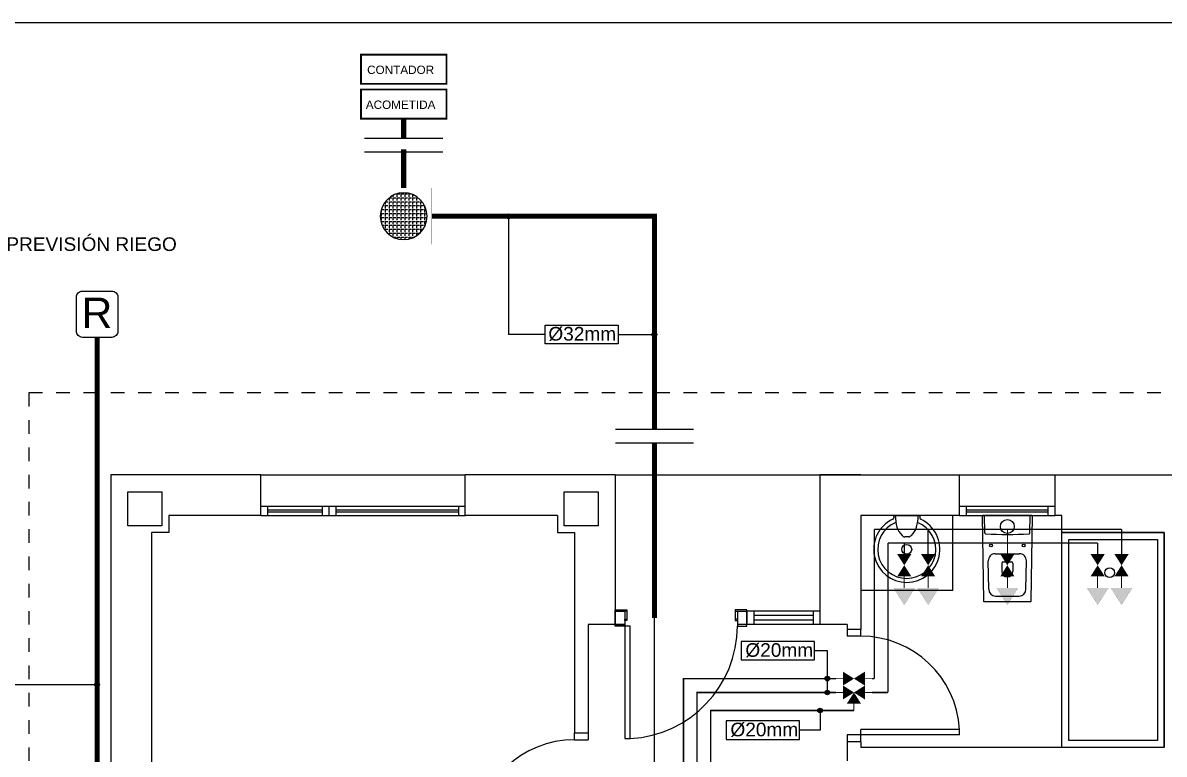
# Model space of a CAD drawing. Header units: millimetres. Extents: x 441156 to 441876, y 4514765 to 4515211.
# Drawn here: x 441402.94 to 441411.31, y 4515181.22 to 4515186.58 of the extents above; entities that cross this region are included whole.
import ezdxf
from ezdxf.enums import TextEntityAlignment as Align

# ---------------------------------------------------------------- set-up
doc = ezdxf.new("R2010")
doc.units = ezdxf.units.MM
for name, pattern in [('CONTINUA', [0]), ('DASHED', [0.75, 0.5, -0.25]), ('RAYITAS', [0.375, 0.25, -0.125])]:
    doc.linetypes.add(name, pattern=pattern)
doc.layers.add('01_cartela', color=6, linetype='Continuous', plot=False)
for name, color, linetype in [('01_mono BAJA', 2, 'Continuous'), ('01_proyección', 4, 'RAYITAS'), ('01_símbolos', 120, 'Continuous'), ('01_textos', 7, 'Continuous'), ('INGIN CLIMATIZACION TEXTO', 7, 'Continuous'), ('INGIN FONTANERIA ACS', 10, 'Continuous'), ('INGIN FONTANERIA AGUA FRIA', 150, 'Continuous'), ('INGIN FONTANERIA MAQUINAS', 7, 'Continuous'), ('INGIN SANEAMIENTO TEXTO', 7, 'Continuous')]:
    doc.layers.add(name, color=color, linetype=linetype)
doc.styles.add('Estilo1', font='swissel.ttf')
doc.styles.add('NIEVES2', font='sanss___.ttf')

# ---------------------------------------------------------------- blocks, each defined once
blk = doc.blocks.new('A$C6A825EFA')
at = {"layer": '01_mono BAJA', "color": 254}
for p, q in [((1.1, 12.5, 0), (0, 12.5, 0)), ((0, 12.5, 0), (0, 7.855, 0)), ((1.1, 12.2, 0), (1.1, 12.5, 0)), ((1.1, 12.5, 0), (2.6, 12.5, 0)), ((3.7, 12.5, 0), (2.6, 12.5, 0)), ((2.6, 12.2, 0), (2.6, 12.5, 0)), ((3.7, 12.5, 0), (3.7, 11.4, 0)), ((3.7001, 12.5, 0), (5.2, 12.5, 0)), ((5.5, 12.5, 0), (5.2, 12.5, 0)), ((5.2, 12.5, 0), (5.2, 11.4, 0)), ((5.2, 12.5, 0), (6.225, 12.5, 0)), ((6.225, 12.2, 0), (6.225, 12.5, 0)), ((6.225, 12.5, 0), (6.925, 12.5, 0)), ((6.925, 12.5, 0), (8.775, 12.5, 0)), ((6.925, 12.2, 0), (6.925, 12.5, 0)), ((1.1, 12.27, 0), (2.6, 12.27, 0)), ((1.15, 12.27, 0), (1.15, 12.2, 0)), ((1.15, 12.242, 0), (1.55, 12.242, 0)), ((1.15, 12.228, 0), (1.55, 12.228, 0)), ((1.55, 12.27, 0), (1.55, 12.2, 0)), ((1.6, 12.27, 0), (1.6, 12.2, 0)), ((1.65, 12.27, 0), (1.65, 12.2, 0)), ((1.65, 12.242, 0), (2.55, 12.242, 0)), ((1.65, 12.228, 0), (2.55, 12.228, 0)), ((2.55, 12.27, 0), (2.55, 12.2, 0)), ((6.225, 12.27, 0), (6.925, 12.27, 0)), ((6.275, 12.2, 0), (6.275, 12.27, 0)), ((6.275, 12.242, 0), (6.875, 12.242, 0)), ((6.275, 12.228, 0), (6.875, 12.228, 0)), ((6.875, 12.2, 0), (6.875, 12.27, 0)), ((1.1, 12.2, 0), (0.425, 12.2, 0)), ((0.425, 12.2), (0.425, 12.075)), ((1.1, 12.2, 0), (2.6, 12.2, 0)), ((3.275, 12.2, 0), (2.6, 12.2, 0)), ((3.275, 12.2), (3.275, 12.075)), ((5.5, 12.2, 0), (5.5, 11.3657, 0)), ((6.225, 12.2, 0), (5.5, 12.2, 0)), ((5.7408, 12.1976, 0), (5.7416, 12.1832, 0)), ((5.7435, 12.2, 0), (5.9315, 12.2, 0)), ((5.9342, 12.1976, 0), (5.9334, 12.1832, 0)), ((6.175, 11.65, 0), (6.175, 12.2, 0)), ((6.225, 12.2, 0), (6.925, 12.2, 0)), ((6.409, 12.0731, 0), (6.4069, 12.2001, 0)), ((6.741, 12.0731, 0), (6.7431, 12.2001, 0)), ((6.975, 12.2, 0), (6.925, 12.2, 0)), ((6.975, 12.075, 0), (6.975, 12.2, 0)), ((0.3, 12.075, 0), (0.3, 9.705, 0)), ((0.425, 12.075), (0.3, 12.075)), ((3.275, 12.075), (3.4, 12.075)), ((3.4, 12.075, 0), (3.4, 10.6055, 0)), ((7.725, 12.075, 0), (6.975, 12.075, 0)), ((7.725, 10.5, 0), (7.725, 12.075, 0)), ((5.8526, 12.0433, 0), (5.8224, 12.0431, 0)), ((6.4854, 11.92, 0), (6.6646, 11.92, 0)), ((6.4386, 11.6592, 0), (6.4354, 11.8692, 0)), ((6.535, 11.85, 0), (6.535, 11.79, 0)), ((6.545, 11.86, 0), (6.605, 11.86, 0)), ((6.615, 11.85, 0), (6.615, 11.79, 0)), ((6.7114, 11.6592, 0), (6.7146, 11.8692, 0)), ((6.175, 11.65, 0), (5.5, 11.65, 0)), ((6.4886, 11.61, 0), (6.6614, 11.61, 0)), ((3.785, 11.5, 0), (3.785, 11.44, 0)), ((4.58, 11.5, 0), (4.58, 11.44, 0)), ((4.665, 11.5, 0), (4.665, 11.4, 0)), ((5.2, 11.5, 0), (4.665, 11.5, 0)), ((4.715, 11.5, 0), (4.715, 11.4, 0)), ((5.15, 11.4672, 0), (4.715, 11.4672, 0)), ((5.15, 11.5, 0), (5.15, 11.4, 0)), ((3.7, 11.4, 0), (3.5, 11.4, 0)), ((3.5, 11.4, 0), (3.5, 10.6055, 0)), ((3.71, 11.4, 0), (3.77, 11.4, 0)), ((3.77, 11.43, 0), (3.77, 11.4, 0)), ((4.595, 11.43, 0), (4.595, 11.4, 0)), ((5.2, 11.4, 0), (4.665, 11.4, 0)), ((5.15, 11.4329, 0), (4.715, 11.4329, 0)), ((5.4, 11.4, 0), (5.2, 11.4, 0)), ((5.4, 11.4, 0), (5.4, 11.3657, 0)), ((5.5, 11.3657, 0), (5.4, 11.3657, 0)), ((5.4, 11.3657, 0), (5.4, 11.3157, 0)), ((5.5, 11.3157, 0), (5.4, 11.3157, 0)), ((5.5, 11.3157, 0), (5.5, 11.3657, 0)), ((5.5, 10.5407, 0), (5.5, 10.6321, 0)), ((6.2238, 10.6321, 0), (5.5, 10.6321, 0)), ((6.2238, 10.5907, 0), (6.2238, 10.6321, 0)), ((3.4, 10.6055, 0), (3.5, 10.6055, 0)), ((3.4, 10.5555, 0), (3.4, 10.6055, 0)), ((3.4, 10.5555, 0), (3.5, 10.5555, 0)), ((3.5, 10.6055, 0), (3.5, 10.5555, 0)), ((6.2238, 10.5907, 0), (5.4, 10.5907, 0)), ((5.4, 10.5907, 0), (5.4, 10.5407, 0)), ((5.4, 10.5407, 0), (5.4, 10.4, 0)), ((5.5, 10.5407, 0), (5.4, 10.5407, 0)), ((5.5, 10.5407, 0), (5.5, 10.5, 0)), ((7.725, 10.5, 0), (5.5, 10.5, 0))]:
    blk.add_line(p, q, dxfattribs=at)
for points in [[(0.375, 12.125), (0.125, 12.125), (0.125, 12.375), (0.375, 12.375), (0.375, 12.125)], [(3.575, 12.125), (3.325, 12.125), (3.325, 12.375), (3.575, 12.375), (3.575, 12.125)]]:
    blk.add_lwpolyline(points, close=True, dxfattribs=at)
at = {"layer": '01_mono BAJA', "color": 254, "elevation": 0, "flags": 128}
blk.add_lwpolyline([(6.394, 12.2, 0.414214), (6.39, 12.196), (6.39, 12.195), (6.4, 11.5743, 0.436396), (6.404, 11.57), (6.746, 11.57, 0.436396), (6.75, 11.5743), (6.76, 12.195), (6.76, 12.196, 0.414214), (6.756, 12.2)], format="xyb", close=True, dxfattribs=at)
at = {"layer": '01_mono BAJA', "color": 254, "elevation": 0}
for points in [[(6.975, 12.075), (7.725, 12.075), (7.725, 10.5), (6.975, 10.5)], [(7.025, 12.025), (7.675, 12.025), (7.675, 10.55), (7.025, 10.55)], [(3.785, 11.51), (3.785, 11.5), (3.7, 11.5), (3.7, 11.51)], [(3.77, 11.4), (3.7, 11.4), (3.7, 11.5), (3.77, 11.5)], [(4.58, 11.51), (4.58, 11.5), (4.665, 11.5), (4.665, 11.51)], [(3.77, 11.4), (3.77, 11.39), (3.7, 11.39), (3.7, 11.4)], [(3.785, 11.44), (3.785, 11.43), (3.77, 11.43), (3.77, 11.44)], [(3.77, 11.39), (3.77, 10.565), (3.8098, 10.565), (3.8098, 11.39)], [(4.58, 11.44), (4.58, 11.43), (4.595, 11.43), (4.595, 11.44)], [(4.595, 11.4), (4.595, 11.39), (4.665, 11.39), (4.665, 11.4)]]:
    blk.add_lwpolyline(points, close=True, dxfattribs=at)
for points in [[(4.595, 11.5), (4.595, 11.4)], [(4.665, 11.4), (4.665, 11.5)]]:
    blk.add_lwpolyline(points, dxfattribs=at)
at = {"layer": '01_mono BAJA', "color": 254}
for centre, radius in [((6.575, 12.12, 0), 0.051), ((5.8375, 11.9525, 0), 0.036), ((6.455, 11.98, 0), 0.01), ((6.6948, 11.98, 0), 0.01), ((7.325, 11.7814, 0), 0.035)]:
    blk.add_circle(centre, radius, dxfattribs=at)
for centre, radius, start, end in [((5.8375, 11.9525, 0), 0.243, 114.87491, 65.12509), ((5.8375, 11.9525, 0), 0.2133, 112.06562, 68.05639), ((5.7288, 12.184, 0), 0.0128, 300.52909, 356.21401), ((5.7435, 12.1973, 0), 0.0027, 90, 173.31595), ((6.0329, 12.197, 0), 0.2795, 179.38301, 196.81645), ((5.6417, 12.197, 0), 0.2795, 343.18355, 0.61699), ((5.9315, 12.1973, 0), 0.0027, 6.68405, 90), ((5.9462, 12.184, 0), 0.0128, 183.78599, 239.47091), ((5.9027, 12.1577, 0), 0.1435, 196.81645, 225.69557), ((5.8373, 12.0906, 0), 0.0498, 225.69557, 252.59035), ((5.8373, 12.0906, 0), 0.0498, 287.95324, 314.30443), ((5.7718, 12.1577, 0), 0.1435, 314.30443, 343.18355), ((6.416, 12.0733, 0), 0.007, 180.92405, 266.93593), ((6.575, 15.0442, 0), 2.9822, 266.93593, 273.06407), ((6.734, 12.0733, 0), 0.007, 273.06407, 359.07595), ((6.4854, 11.87, 0), 0.05, 90, 180.92405), ((6.6646, 11.87, 0), 0.05, 359.07595, 90), ((6.545, 11.85, 0), 0.01, 90, 180), ((6.605, 11.85, 0), 0.01, 0, 90), ((6.575, 11.79, 0), 0.04, 180, 0), ((6.4886, 11.66, 0), 0.05, 180.92405, 270), ((6.6614, 11.66, 0), 0.05, 270, 359.07595), ((3.7682, 11.3907, 0), 0.8268, 272.88562, 359.95054), ((5.5, 10.5907, 0), 0.725, 3.27583, 90), ((3.4, 9.8305, 0), 0.725, 90, 176.72417)]:
    blk.add_arc(centre, radius, start, end, dxfattribs=at)
at = {"layer": '01_proyección', "color": 120, "ltscale": 0.25, "elevation": 0}
blk.add_lwpolyline([(15.7, 7.405), (16.3, 7.405), (16.3, 13.1), (-0.6, 13.1), (-0.6, 7.405), (0, 7.405)], dxfattribs=at)
blk = doc.blocks.new('LLAVE DE CORTE')
at = {"layer": 'INGIN FONTANERIA AGUA FRIA'}
h = blk.add_hatch(color=256, dxfattribs=at)
h.dxf.hatch_style = 1
h.paths.add_polyline_path([(52.208, 49.627), (52.208, 49.94), (52.455, 49.784)])
h = blk.add_hatch(color=256, dxfattribs=at)
h.dxf.hatch_style = 1
h.paths.add_polyline_path([(52.703, 49.627), (52.703, 49.94), (52.455, 49.784)])
at = {"layer": 'INGIN FONTANERIA AGUA FRIA', "ltscale": 0.01}
for points, const_width in [([(52.208, 49.627), (52.208, 49.94), (52.455, 49.784), (52.208, 49.627)], 0.0015), ([(52.703, 49.627), (52.703, 49.94), (52.455, 49.784), (52.703, 49.627)], 0.0015), ([(52.208, 49.784), (52.05, 49.784)], 0.02), ([(52.703, 49.784), (52.861, 49.784)], 0.02)]:
    blk.add_lwpolyline(points, dxfattribs=dict(at, const_width=const_width))
blk = doc.blocks.new('3 VIAS')
at = {"layer": 'INGIN FONTANERIA ACS'}
h = blk.add_hatch(color=256, dxfattribs=at)
h.dxf.hatch_style = 1
h.paths.add_polyline_path([(52.208, 48.427), (52.208, 48.74), (52.455, 48.584)])
h = blk.add_hatch(color=256, dxfattribs=at)
h.dxf.hatch_style = 1
h.paths.add_polyline_path([(52.612, 48.832), (52.299, 48.832), (52.455, 48.584)])
h = blk.add_hatch(color=256, dxfattribs=at)
h.dxf.hatch_style = 1
h.paths.add_polyline_path([(52.703, 48.427), (52.703, 48.74), (52.455, 48.584)])
at = {"layer": 'INGIN FONTANERIA ACS', "ltscale": 0.01}
for points, const_width in [([(52.456, 48.832), (52.456, 48.99)], 0.02), ([(52.208, 48.427), (52.208, 48.74), (52.455, 48.584), (52.208, 48.427)], 0.0015), ([(52.612, 48.832), (52.299, 48.832), (52.455, 48.584), (52.612, 48.832)], 0.0015), ([(52.703, 48.427), (52.703, 48.74), (52.455, 48.584), (52.703, 48.427)], 0.0015), ([(52.208, 48.584), (52.05, 48.584)], 0.02), ([(52.703, 48.584), (52.861, 48.584)], 0.02)]:
    blk.add_lwpolyline(points, dxfattribs=dict(at, const_width=const_width))
blk = doc.blocks.new('ARQUETA REGISTRO')
at = {"layer": 'INGIN FONTANERIA AGUA FRIA'}
h = blk.add_hatch(dxfattribs=at)
h.set_pattern_fill('ANGLE', color=256, scale=0.01)
h.set_pattern_definition([(0, (0, 0), (0, 0.06985), [0.0508, -0.01905]), (90, (0, 0), (-0.06985, 4e-18), [0.0508, -0.01905])])
edge = h.paths.add_edge_path()
edge.add_arc((52.458, 47.384), 0.416, 0, 360)
at = {"layer": 'INGIN FONTANERIA AGUA FRIA', "ltscale": 0.01, "const_width": 0.0015}
for points in [[(51.958, 47.884), (52.958, 47.884), (52.958, 46.884), (51.958, 46.884)], [(51.99, 47.852), (52.927, 47.852), (52.927, 46.916), (51.99, 46.916)]]:
    blk.add_lwpolyline(points, close=True, dxfattribs=at)
at = {"layer": 'INGIN FONTANERIA AGUA FRIA', "ltscale": 0.05}
blk.add_circle((52.458, 47.384), 0.416, dxfattribs=at)

msp = doc.modelspace()

# ---------------------------------------------------------------- hatches: boundary and pattern name
at = {"layer": 'INGIN CLIMATIZACION TEXTO', "linetype": 'Continuous', "ltscale": 0.5}
h = msp.add_hatch(color=2, dxfattribs=at)
edge = h.paths.add_edge_path()
edge.add_arc((441406.50038524, 4515185.16141679), 0.016875, 0, 360)
h = msp.add_hatch(color=2, dxfattribs=at)
edge = h.paths.add_edge_path()
edge.add_arc((441407.57018943, 4515184.29410213), 0.016875, 0, 360)
h = msp.add_hatch(color=2, dxfattribs=at)
edge = h.paths.add_edge_path()
edge.add_arc((441403.48322362, 4515181.72527093), 0.016875, 0, 360)
h = msp.add_hatch(color=2, dxfattribs=at)
edge = h.paths.add_edge_path()
edge.add_arc((441408.83823098, 4515181.76963419), 0.016875, 0, 360)
h = msp.add_hatch(color=2, dxfattribs=at)
edge = h.paths.add_edge_path()
edge.add_arc((441408.83823098, 4515181.66787591), 0.016875, 0, 360)
h = msp.add_hatch(color=2, dxfattribs=at)
edge = h.paths.add_edge_path()
edge.add_arc((441408.78497949, 4515181.53585794), 0.016875, 0, 360)
at = {"layer": 'INGIN FONTANERIA AGUA FRIA'}
h = msp.add_hatch(color=10, dxfattribs=at)
h.dxf.hatch_style = 1
h.paths.add_polyline_path([(441409.35056031, 4515182.68271198), (441409.45364214, 4515182.68271198), (441409.40223711, 4515182.60112961)])
h = msp.add_hatch(color=256, dxfattribs=at)
h.dxf.hatch_style = 1
h.paths.add_polyline_path([(441409.5257843, 4515182.68271198), (441409.62886613, 4515182.68271198), (441409.5774611, 4515182.60112961)])
h = msp.add_hatch(color=256, dxfattribs=at)
h.dxf.hatch_style = 1
h.paths.add_polyline_path([(441410.20976454, 4515182.68271198), (441410.10668271, 4515182.68271198), (441410.15808774, 4515182.60112961)])
h = msp.add_hatch(color=10, dxfattribs=at)
h.dxf.hatch_style = 1
h.paths.add_polyline_path([(441410.76885513, 4515182.682712), (441410.87193696, 4515182.682712), (441410.82053193, 4515182.60112963)])
h = msp.add_hatch(color=256, dxfattribs=at)
h.dxf.hatch_style = 1
h.paths.add_polyline_path([(441410.94407912, 4515182.682712), (441411.04716095, 4515182.682712), (441410.99575592, 4515182.60112963)])
h = msp.add_hatch(color=10, dxfattribs=at)
h.dxf.hatch_style = 1
h.paths.add_polyline_path([(441409.35056031, 4515182.51954725), (441409.45364214, 4515182.51954725), (441409.40223711, 4515182.60112961)])
h = msp.add_hatch(color=256, dxfattribs=at)
h.dxf.hatch_style = 1
h.paths.add_polyline_path([(441409.5257843, 4515182.51954725), (441409.62886613, 4515182.51954725), (441409.5774611, 4515182.60112961)])
h = msp.add_hatch(color=256, dxfattribs=at)
h.dxf.hatch_style = 1
h.paths.add_polyline_path([(441410.20976454, 4515182.51954725), (441410.10668271, 4515182.51954725), (441410.15808774, 4515182.60112961)])
h = msp.add_hatch(color=10, dxfattribs=at)
h.dxf.hatch_style = 1
h.paths.add_polyline_path([(441410.76885513, 4515182.51954727), (441410.87193696, 4515182.51954727), (441410.82053193, 4515182.60112963)])
h = msp.add_hatch(color=256, dxfattribs=at)
h.dxf.hatch_style = 1
h.paths.add_polyline_path([(441410.94407912, 4515182.51954727), (441411.04716095, 4515182.51954727), (441410.99575592, 4515182.60112963)])
h = msp.add_hatch(color=10, dxfattribs=at)
h.dxf.hatch_style = 1
h.paths.add_polyline_path([(441409.32478985, 4515182.43360314), (441409.47941259, 4515182.43360314), (441409.40230505, 4515182.31122959)])
h = msp.add_hatch(color=256, dxfattribs=at)
h.dxf.hatch_style = 1
h.paths.add_polyline_path([(441409.50001385, 4515182.43360314), (441409.65463659, 4515182.43360314), (441409.57752905, 4515182.31122959)])
h = msp.add_hatch(color=256, dxfattribs=at)
h.dxf.hatch_style = 1
h.paths.add_polyline_path([(441410.23553499, 4515182.43360314), (441410.08091225, 4515182.43360314), (441410.15801979, 4515182.31122959)])
h = msp.add_hatch(color=10, dxfattribs=at)
h.dxf.hatch_style = 1
h.paths.add_polyline_path([(441410.74308467, 4515182.43360316), (441410.89770741, 4515182.43360316), (441410.82059987, 4515182.31122961)])
h = msp.add_hatch(color=256, dxfattribs=at)
h.dxf.hatch_style = 1
h.paths.add_polyline_path([(441410.91830867, 4515182.43360316), (441411.07293141, 4515182.43360316), (441410.99582387, 4515182.31122961)])

# ---------------------------------------------------------------- linework, layer by layer
at = {"layer": '01_cartela', "color": 3}
msp.add_lwpolyline([(441397.9221873, 4515186.58008588), (441397.9221873, 4515165.04506187), (441428.56017536, 4515165.04506187), (441428.56017536, 4515186.58008588)], close=True, dxfattribs=at)
at = {"layer": '01_símbolos', "color": 86, "linetype": 'CONTINUA', "elevation": -0.00000053}
msp.add_lwpolyline([(441403.59085634, 4515184.27298986), (441403.3755909, 4515184.27298986, -0.4142135624), (441403.33096644, 4515184.31761432), (441403.33096644, 4515184.56778062, -0.4142135624), (441403.3755909, 4515184.61240508), (441403.59085634, 4515184.61240508, -0.4142135624), (441403.6354808, 4515184.56778062), (441403.6354808, 4515184.31761432, -0.4142135624)], format="xyb", close=True, dxfattribs=at)
at = {"layer": 'INGIN CLIMATIZACION TEXTO', "color": 2, "linetype": 'Continuous', "ltscale": 0.5}
for p, q in [((441406.50038524, 4515185.16141679, -0.00000053), (441406.50038524, 4515184.29410213, -0.00000053)), ((441406.76869024, 4515184.29410213, -0.00000053), (441406.50038524, 4515184.29410213, -0.00000053)), ((441407.30533555, 4515184.29410213, -0.00000053), (441407.57018943, 4515184.29410213, -0.00000053)), ((441408.83823098, 4515181.97436448, -0.00000053), (441408.74321305, 4515181.97436448, -0.00000053)), ((441408.78497949, 4515181.53585794, -0.00000053), (441408.78497949, 4515181.39123368, -0.00000053)), ((441408.78497949, 4515181.39123368, -0.00000053), (441408.63375306, 4515181.39123368, -0.00000053))]:
    msp.add_line(p, q, dxfattribs=at)
at = {"layer": 'INGIN CLIMATIZACION TEXTO', "color": 2, "linetype": 'Continuous', "ltscale": 0.5, "elevation": -0.00000053}
for points in [[(441407.30533555, 4515184.22636312), (441406.76869024, 4515184.22636312), (441406.76869024, 4515184.36184114), (441407.30533555, 4515184.36184114)], [(441408.20656774, 4515181.90662547), (441408.74321305, 4515181.90662547), (441408.74321305, 4515182.0421035), (441408.20656774, 4515182.0421035)], [(441408.09710775, 4515181.32349466), (441408.63375306, 4515181.32349466), (441408.63375306, 4515181.45897269), (441408.09710775, 4515181.45897269)]]:
    msp.add_lwpolyline(points, close=True, dxfattribs=at)
for points in [[(441408.83823098, 4515181.66787591), (441408.83823098, 4515181.97436448)], [(441403.48322362, 4515181.72527093), (441402.67401566, 4515181.72527093)]]:
    msp.add_lwpolyline(points, dxfattribs=at)
at = {"layer": 'INGIN CLIMATIZACION TEXTO', "color": 2, "linetype": 'Continuous', "ltscale": 0.5}
for centre in [(441406.50038524, 4515185.16141679, -0.00000053), (441407.57018943, 4515184.29410213, -0.00000053), (441403.48322362, 4515181.72527093, -0.00000053), (441408.83823098, 4515181.76963419, -0.00000053), (441408.83823098, 4515181.66787591, -0.00000053), (441408.78497949, 4515181.53585794, -0.00000053)]:
    msp.add_circle(centre, 0.016875, dxfattribs=at)
at = {"layer": 'INGIN FONTANERIA ACS', "linetype": 'CONTINUA', "ltscale": 3, "const_width": 0.01}
for points, elevation in [([(441409.28322362, 4515182.76546556), (441410.82039604, 4515182.76546556)], -0.00000053), ([(441409.28322362, 4515182.76546556), (441409.28322362, 4515181.66787591)], -0.00000053), ([(441409.40210122, 4515182.68271198), (441409.40210122, 4515182.76546556)], -0.00000053), ([(441410.82039604, 4515182.682712), (441410.82039604, 4515182.76546556)], -0.00000143), ([(441407.88322362, 4515179.24220999), (441407.88322362, 4515179.24220999), (441407.88322362, 4515181.66787591), (441408.90133982, 4515181.66787591)], -0.00000053), ([(441409.16510746, 4515181.66787591), (441409.28331639, 4515181.66787591)], -0.00000053)]:
    msp.add_lwpolyline(points, dxfattribs=dict(at, elevation=elevation))
at = {"layer": 'INGIN FONTANERIA ACS', "color": 86, "linetype": 'CONTINUA', "ltscale": 3, "const_width": 0.01, "elevation": -0.00000053}
msp.add_lwpolyline([(441409.0330895, 4515181.53585794), (441407.98322362, 4515181.53585794), (441407.98322362, 4515179.14220999), (441407.98322362, 4515179.14220999)], dxfattribs=at)
at = {"layer": 'INGIN FONTANERIA AGUA FRIA', "linetype": 'DASHED', "ltscale": 0.3, "const_width": 0.0375}
for points in [[(441405.73159916, 4515185.87669249), (441405.73159916, 4515185.73072746)], [(441405.73159916, 4515185.65244222), (441405.73159916, 4515185.36786872)]]:
    msp.add_lwpolyline(points, dxfattribs=at)
at = {"layer": 'INGIN FONTANERIA AGUA FRIA', "linetype": 'DASHED', "ltscale": 0.1, "const_width": 0.0375, "elevation": -0.00000053}
for points in [[(441407.57018943, 4515183.59703812), (441407.57018943, 4515185.16141679), (441405.9380511, 4515185.16141679)], [(441403.48322362, 4515179.64543466), (441403.48322362, 4515184.27298986)], [(441407.57018943, 4515182.21544358), (441407.57018943, 4515183.49703812)]]:
    msp.add_lwpolyline(points, dxfattribs=at)
at = {"layer": 'INGIN FONTANERIA AGUA FRIA', "const_width": 0.01}
for points, elevation in [([(441409.18322362, 4515182.86546556), (441410.99562004, 4515182.86546556)], -0.00000053), ([(441409.18322362, 4515182.86546556), (441409.18322362, 4515181.76963419)], -0.00000053), ([(441409.57732522, 4515182.68271198), (441409.57732522, 4515182.86546556)], -0.00000053), ([(441410.99562004, 4515182.682712), (441410.99562004, 4515182.86546556)], -0.00000143), ([(441407.57018943, 4515182.21544358), (441407.57018943, 4515179.85366177)], -0.00000053), ([(441408.90133982, 4515181.76963419), (441407.78322362, 4515181.76963419), (441407.78322362, 4515179.34220999), (441407.78322362, 4515179.34220999)], -0.00000053), ([(441409.16510746, 4515181.76963419), (441409.18331639, 4515181.76963419)], -0.00000053)]:
    msp.add_lwpolyline(points, dxfattribs=dict(at, elevation=elevation))
at = {"layer": 'INGIN FONTANERIA AGUA FRIA', "ltscale": 0.01}
for points, const_width, elevation in [([(441410.15822362, 4515182.68271198), (441410.15822362, 4515182.86546556)], 0.0075, -0.00000053), ([(441409.5257843, 4515182.68271198), (441409.62886613, 4515182.68271198), (441409.5774611, 4515182.60112961), (441409.5257843, 4515182.68271198)], 0.00049409, -0.00000053), ([(441410.20976454, 4515182.68271198), (441410.10668271, 4515182.68271198), (441410.15808774, 4515182.60112961), (441410.20976454, 4515182.68271198)], 0.00049409, -0.00000053), ([(441410.94407912, 4515182.682712), (441411.04716095, 4515182.682712), (441410.99575592, 4515182.60112963), (441410.94407912, 4515182.682712)], 0.00049409, -0.00000143), ([(441409.5257843, 4515182.51954725), (441409.62886613, 4515182.51954725), (441409.5774611, 4515182.60112961), (441409.5257843, 4515182.51954725)], 0.00049409, -0.00000053), ([(441410.20976454, 4515182.51954725), (441410.10668271, 4515182.51954725), (441410.15808774, 4515182.60112961), (441410.20976454, 4515182.51954725)], 0.00049409, -0.00000053), ([(441410.94407912, 4515182.51954727), (441411.04716095, 4515182.51954727), (441410.99575592, 4515182.60112963), (441410.94407912, 4515182.51954727)], 0.00049409, -0.00000143), ([(441409.57732522, 4515182.51954725), (441409.57732522, 4515182.43360314)], 0.00723936, -0.00000053), ([(441410.15822362, 4515182.51954725), (441410.15822362, 4515182.43360314)], 0.00723936, -0.00000053), ([(441410.99562004, 4515182.51954727), (441410.99562004, 4515182.43360316)], 0.00723936, -0.00000143), ([(441409.50001385, 4515182.43360314), (441409.65463659, 4515182.43360314), (441409.57752905, 4515182.31122959), (441409.50001385, 4515182.43360314)], 0.00074113, -0.00000053), ([(441410.23553499, 4515182.43360314), (441410.08091225, 4515182.43360314), (441410.15801979, 4515182.31122959), (441410.23553499, 4515182.43360314)], 0.00074113, -0.00000053), ([(441410.91830867, 4515182.43360316), (441411.07293141, 4515182.43360316), (441410.99582387, 4515182.31122961), (441410.91830867, 4515182.43360316)], 0.00074113, -0.00000143)]:
    msp.add_lwpolyline(points, dxfattribs=dict(at, const_width=const_width, elevation=elevation))
at = {"layer": 'INGIN FONTANERIA AGUA FRIA', "color": 10, "ltscale": 0.01}
for points, const_width, elevation in [([(441409.35056031, 4515182.68271198), (441409.45364214, 4515182.68271198), (441409.40223711, 4515182.60112961), (441409.35056031, 4515182.68271198)], 0.00049409, -0.00000053), ([(441410.76885513, 4515182.682712), (441410.87193696, 4515182.682712), (441410.82053193, 4515182.60112963), (441410.76885513, 4515182.682712)], 0.00049409, -0.00000143), ([(441409.35056031, 4515182.51954725), (441409.45364214, 4515182.51954725), (441409.40223711, 4515182.60112961), (441409.35056031, 4515182.51954725)], 0.00049409, -0.00000053), ([(441410.76885513, 4515182.51954727), (441410.87193696, 4515182.51954727), (441410.82053193, 4515182.60112963), (441410.76885513, 4515182.51954727)], 0.00049409, -0.00000143), ([(441409.40210122, 4515182.51954725), (441409.40210122, 4515182.43360314)], 0.00723936, -0.00000053), ([(441410.82039604, 4515182.51954727), (441410.82039604, 4515182.43360316)], 0.00723936, -0.00000143), ([(441409.32478985, 4515182.43360314), (441409.47941259, 4515182.43360314), (441409.40230505, 4515182.31122959), (441409.32478985, 4515182.43360314)], 0.00074113, -0.00000053), ([(441410.74308467, 4515182.43360316), (441410.89770741, 4515182.43360316), (441410.82059987, 4515182.31122961), (441410.74308467, 4515182.43360316)], 0.00074113, -0.00000143)]:
    msp.add_lwpolyline(points, dxfattribs=dict(at, const_width=const_width, elevation=elevation))
at = {"layer": 'INGIN FONTANERIA MAQUINAS'}
for p, q in [((441406.01825454, 4515185.73072746), (441405.44494379, 4515185.73072746)), ((441406.01825454, 4515185.63072746), (441405.44494379, 4515185.63072746)), ((441407.85684481, 4515183.59703812, -0.00000053), (441407.28353406, 4515183.59703812, -0.00000053)), ((441407.85684481, 4515183.49703812, -0.00000053), (441407.28353406, 4515183.49703812, -0.00000053))]:
    msp.add_line(p, q, dxfattribs=at)
at = {"layer": 'INGIN FONTANERIA MAQUINAS', "ltscale": 0.01, "const_width": 0.01361222}
for points in [[(441406.04514804, 4515186.13274326), (441405.41805028, 4515186.13274326), (441405.41805028, 4515186.34692076), (441406.04514804, 4515186.34692076)], [(441406.04514804, 4515185.87669249), (441405.41805028, 4515185.87669249), (441405.41805028, 4515186.09086999), (441406.04514804, 4515186.09086999)]]:
    msp.add_lwpolyline(points, close=True, dxfattribs=at)

# ---------------------------------------------------------------- block references
at = {"layer": '01_mono BAJA'}
msp.add_blockref('A$C6A825EFA', (441403.58322389, 4515170.76543437), dxfattribs=at)
at = {"layer": 'INGIN FONTANERIA ACS', "xscale": 0.3251618012125506, "yscale": 0.3251618012125506, "zscale": 0.3251618012125506, "rotation": 180}
msp.add_blockref('3 VIAS', (441426.08964805, 4515197.46547648, -0.00000053), dxfattribs=at)
at = {"layer": 'INGIN FONTANERIA AGUA FRIA', "rotation": 180}
for name, p, xscale, yscale, zscale in [('ARQUETA REGISTRO', (441384.07137475, 4515204.72637595), -0.4129038745556198, 0.4129038745556198, 0.4129038745556198), ('LLAVE DE CORTE', (441426.08964805, 4515197.95742999, -0.00000053), 0.3251618012125506, 0.3251618012125506, 0.3251618012125506)]:
    msp.add_blockref(name, p, dxfattribs=dict(at, xscale=xscale, yscale=yscale, zscale=zscale))

# ---------------------------------------------------------------- texts
at = {"color": 7, "style": 'NIEVES2'}
msp.add_text('R', height=0.22312229, rotation=0.000000043, dxfattribs=at).set_placement((441403.36984294, 4515184.34090145, -0.00000053))
at = {"layer": '01_textos', "style": 'NIEVES2'}
msp.add_text('PREVISIÓN RIEGO', height=0.1, rotation=0.000000107, dxfattribs=at).set_placement((441403.44270226, 4515184.90648765, -0.00000053), align=Align.CENTER)
for s, rotation, p in [('%%C32mm', 0.000000107, (441406.79249724, 4515184.24927744, -0.00000053)), ('%%C20mm', 359.999999893, (441408.23696434, 4515181.92953979, -0.00000053)), ('%%C20mm', 359.999999893, (441408.12750436, 4515181.34640899, -0.00000053))]:
    msp.add_text(s, height=0.1, rotation=rotation, dxfattribs=at).set_placement(p)
at = {"layer": 'INGIN SANEAMIENTO TEXTO', "color": 5, "style": 'Estilo1'}
for s, p in [('CONTADOR', (441405.46312176, 4515186.20460284)), ('ACOMETIDA', (441405.45364426, 4515185.94855207))]:
    msp.add_text(s, height=0.061500974, dxfattribs=at).set_placement(p)

doc.saveas('drawing.dxf')
